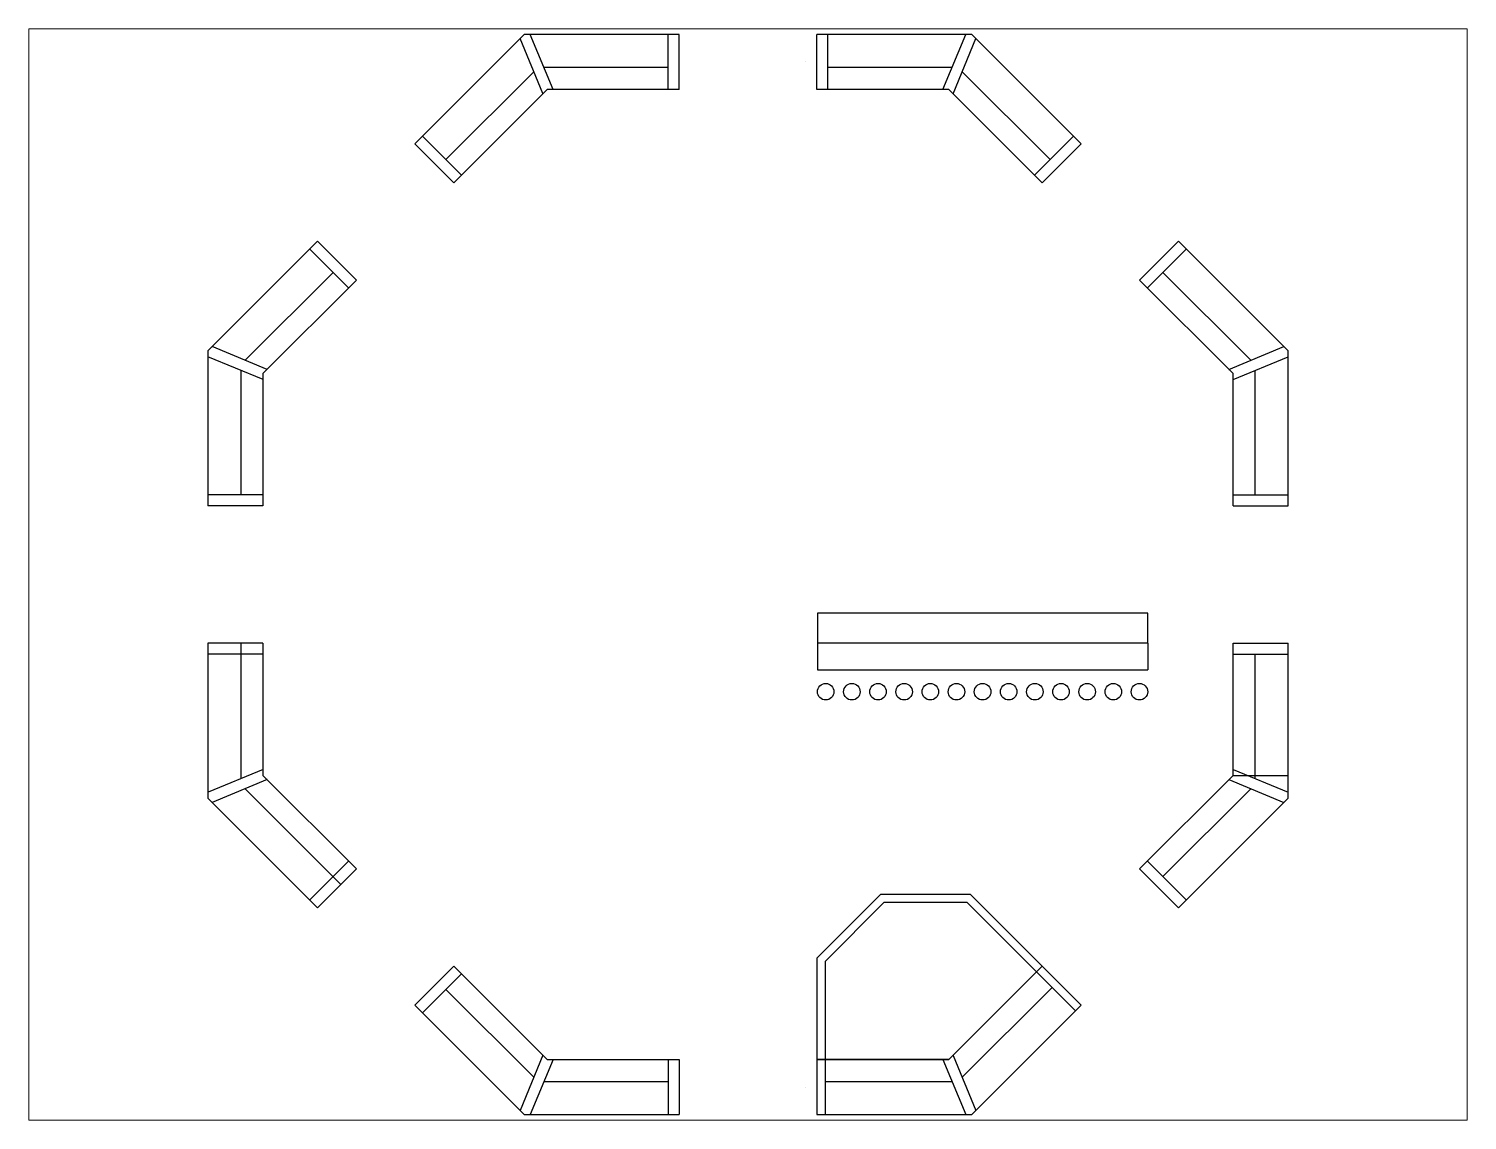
# Paper-space layout 'Layout2' of a CAD drawing. Header units: millimetres. Extents: x 26 to 231, y 20 to 176.
# The model-space entities are those that its viewports show. They can reach past a viewport. Long polylines and large blocks are cut down to what shows.
import ezdxf

# ---------------------------------------------------------------- set-up
doc = ezdxf.new("R2010")
doc.units = ezdxf.units.MM

# ---------------------------------------------------------------- blocks, each defined once
blk = doc.blocks.new('*U2')
blk.add_circle((0, 0), 0.15)
blk = doc.blocks.new('*U3')
at = {"color": 0, "linetype": 'ByBlock', "lineweight": -2, "transparency": 16777216}
for p in [(0, 0), (0.475, 0), (0.95, 0), (1.425, 0), (1.9, 0), (2.375, 0), (2.85, 0), (3.325, 0), (3.8, 0), (4.275, 0), (4.75, 0), (5.225, 0), (5.7, 0)]:
    blk.add_blockref('*U2', p, dxfattribs=at)
blk = doc.blocks.new('*U4')
for p, q in [((-0.538, -0.115), (0.462, 0.299)), ((-0.462, -0.299), (0.538, 0.115))]:
    blk.add_line(p, q)
blk = doc.blocks.new('*U5')
at = {"color": 0, "linetype": 'ByBlock', "lineweight": -2, "transparency": 16777216}
for p, rotation in [((-12.653, 12.924), 89.99999999999997), ((-4.971, 12.924), 44.99999999999999), ((-18.085, 7.491), 135), ((0.462, -0.191), 315), ((-18.085, -0.191), 180), ((-12.653, -5.624), 225), ((-4.971, -5.624), 269.9999999999999)]:
    blk.add_blockref('*U4', p, dxfattribs=dict(at, rotation=rotation))
blk.add_blockref('*U4', (0.462, 7.491), dxfattribs=at)

msp = doc.modelspace()

# ---------------------------------------------------------------- linework, layer by layer
for p, q in [((-10.262, 12.462), (-10.262, 13.462)), ((-10.262, 12.462), (-10.262, 13.462)), ((-10.062, 12.462), (-10.062, 13.462)), ((-10.062, 12.462), (-10.062, 13.462)), ((-7.562, 12.462), (-7.562, 13.462)), ((-7.562, 12.462), (-7.562, 13.462)), ((-7.362, 12.462), (-7.362, 13.462)), ((-7.362, 12.462), (-7.362, 13.462)), ((-7.762, 12.962), (-7.762, 12.962)), ((-12.462, 12.462), (-14.159, 10.765)), ((-14.018, 10.906), (-14.725, 11.613)), ((-3.606, 10.906), (-2.899, 11.613)), ((-14.159, 10.765), (-14.866, 11.472)), ((-3.465, 10.765), (-2.758, 11.472)), ((-15.927, 8.997), (-16.634, 9.704)), ((-1.697, 8.997), (-0.99, 9.704)), ((-16.068, 8.856), (-16.775, 9.563)), ((-1.556, 8.856), (-0.849, 9.563)), ((-17.624, 7.3), (-17.624, 4.9)), ((-17.624, 5.1), (-18.624, 5.1)), ((-17.624, 5.1), (-18.624, 5.1)), ((0, 5.1), (1, 5.1)), ((-17.624, 4.9), (-18.624, 4.9)), ((-17.624, 4.9), (-18.624, 4.9)), ((0, 4.9), (1, 4.9)), ((-1.55, 2.95), (-7.55, 2.95)), ((-7.55, 2.95), (-7.55, 2.4)), ((-1.55, 2.4), (-1.55, 2.95)), ((-17.624, 2.4), (-18.624, 2.4)), ((-17.624, 2.4), (-18.624, 2.4)), ((-7.55, 2.4), (-7.55, 1.92)), ((-1.55, 2.4), (-7.55, 2.4)), ((-1.55, 2.4), (-1.55, 1.92)), ((0, 2.4), (1, 2.4)), ((-17.624, 2.2), (-18.624, 2.2)), ((-17.624, 2.2), (-18.624, 2.2)), ((0, 2.2), (1, 2.2)), ((-7.55, 1.92), (-1.55, 1.92)), ((0, 0), (1, 0)), ((-16.068, -1.556), (-16.775, -2.263)), ((-1.556, -1.556), (-0.849, -2.263)), ((-15.927, -1.697), (-16.634, -2.404)), ((-1.697, -1.697), (-0.99, -2.404)), ((-7.562, -3.319), (-6.405, -2.162)), ((-7.412, -3.381), (-6.342, -2.312)), ((-4.768, -2.162), (-6.405, -2.162)), ((-4.83, -2.312), (-6.342, -2.312)), ((-4.83, -2.312), (-2.864, -4.278)), ((-4.768, -2.162), (-2.758, -4.172)), ((-7.562, -3.319), (-7.562, -6.162)), ((-7.412, -3.381), (-7.412, -6.162)), ((-14.159, -3.465), (-14.866, -4.172)), ((-14.018, -3.606), (-14.725, -4.313)), ((-5.162, -5.162), (-3.465, -3.465)), ((-12.462, -5.162), (-10.062, -5.162)), ((-10.262, -5.162), (-10.262, -6.162)), ((-10.262, -5.162), (-10.262, -6.162)), ((-10.062, -5.162), (-10.062, -6.162)), ((-10.062, -5.162), (-10.062, -6.162)), ((-5.162, -5.162), (-7.562, -5.162)), ((-7.562, -5.162), (-7.562, -6.162)), ((-7.562, -5.162), (-7.362, -5.162)), ((-7.562, -5.162), (-5.162, -5.162)), ((-7.762, -5.662), (-7.762, -5.662))]:
    msp.add_line(p, q)
for points in [[(-10.062, 13.462), (-12.876, 13.462), (-14.866, 11.472)], [(-2.758, 11.472), (-4.748, 13.462), (-7.562, 13.462)], [(-10.262, 12.862), (-12.519, 12.862)], [(-5.104, 12.862), (-7.362, 12.862)], [(-12.704, 12.785), (-14.3, 11.189)], [(-3.323, 11.189), (-4.92, 12.785)], [(-10.062, 12.462), (-12.462, 12.462), (-14.159, 10.765)], [(-3.465, 10.765), (-5.162, 12.462), (-7.562, 12.462)], [(-16.634, 9.704), (-18.624, 7.714), (-18.624, 4.9)], [(1, 4.9), (1, 7.714), (-0.99, 9.704)], [(-16.351, 9.138), (-17.947, 7.542)], [(-15.927, 8.997), (-17.624, 7.3), (-17.624, 4.9)], [(0, 4.9), (0, 7.3), (-1.697, 8.997)], [(0.323, 7.542), (-1.273, 9.138)], [(-18.024, 7.357), (-18.024, 5.1)], [(0.4, 5.1), (0.4, 7.357)], [(-18.624, 2.4), (-18.624, -0.414), (-16.634, -2.404)], [(-18.024, 2.4), (-18.024, -0.057)], [(-17.624, 2.4), (-17.624, 0), (-15.927, -1.697)], [(-1.697, -1.697), (0, 0), (0, 2.4)], [(-0.99, -2.404), (1, -0.414), (1, 2.4)], [(0.4, -0.057), (0.4, 2.2)], [(-17.947, -0.242), (-16.21, -1.98)], [(-1.273, -1.838), (0.323, -0.242)], [(-14.159, -3.465), (-12.462, -5.162), (-10.062, -5.162)], [(-14.3, -3.889), (-12.704, -5.485)], [(-4.92, -5.485), (-3.288, -3.854)], [(-14.866, -4.172), (-12.876, -6.162), (-10.062, -6.162)], [(-7.562, -6.162), (-4.748, -6.162), (-2.758, -4.172)], [(-12.519, -5.562), (-10.262, -5.562)], [(-7.412, -5.562), (-5.104, -5.562)]]:
    msp.add_lwpolyline(points)

# ---------------------------------------------------------------- block references
for name, p in [('*U5', (0, 0)), ('*U3', (-7.4, 1.52))]:
    msp.add_blockref(name, p)

psp = doc.layouts.new('Layout2')

# ---------------------------------------------------------------- viewports
at = {"layer": '0', "view_target_point": (-8.812, 3.65)}
psp.add_viewport(center=(128.5, 97.5), size=(205.6, 156), view_center_point=(0, 0), view_height=19.82996, dxfattribs=at)

doc.saveas('drawing.dxf')
